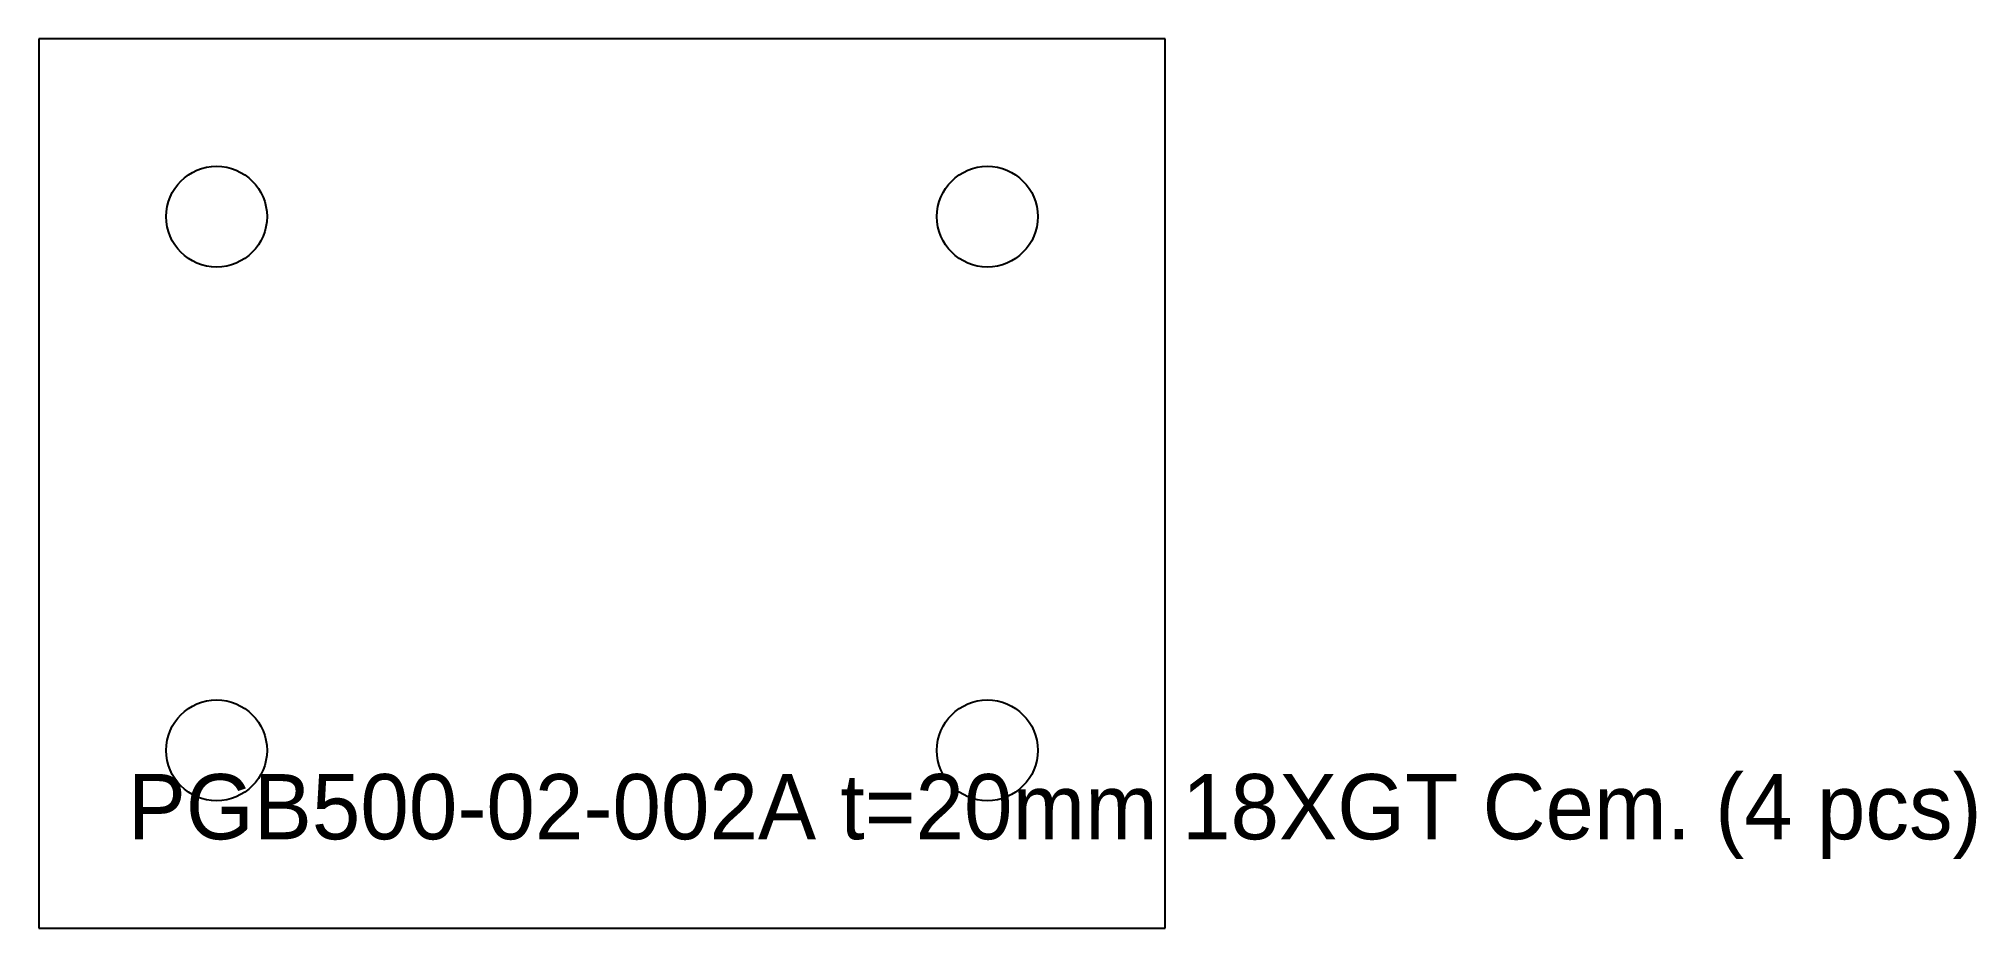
# Model space of a CAD drawing. Header units: millimetres. Extents: x -95 to 232, y -75 to 75.
import ezdxf

# ---------------------------------------------------------------- set-up
doc = ezdxf.new("R2010")
doc.units = ezdxf.units.MM

msp = doc.modelspace()

# ---------------------------------------------------------------- linework, layer by layer
at = {"layer": 'CUT_INNER'}
for centre in [(-65, 45), (65, 45), (-65, -45), (65, -45)]:
    msp.add_circle(centre, 8.5, dxfattribs=at)
at = {"layer": 'CUT_OUTER'}
for p, q in [((95, 75), (-95, 75)), ((-95, 75), (-95, -75)), ((95, -75), (95, 75)), ((-95, -75), (95, -75))]:
    msp.add_line(p, q, dxfattribs=at)

# ---------------------------------------------------------------- texts
at = {"layer": 'MARKING'}
msp.add_text('PGB500-02-002A t=20mm 18XGT Cem. (4 pcs)', height=11, dxfattribs=at).set_placement((-80, -60))

doc.saveas('drawing.dxf')
